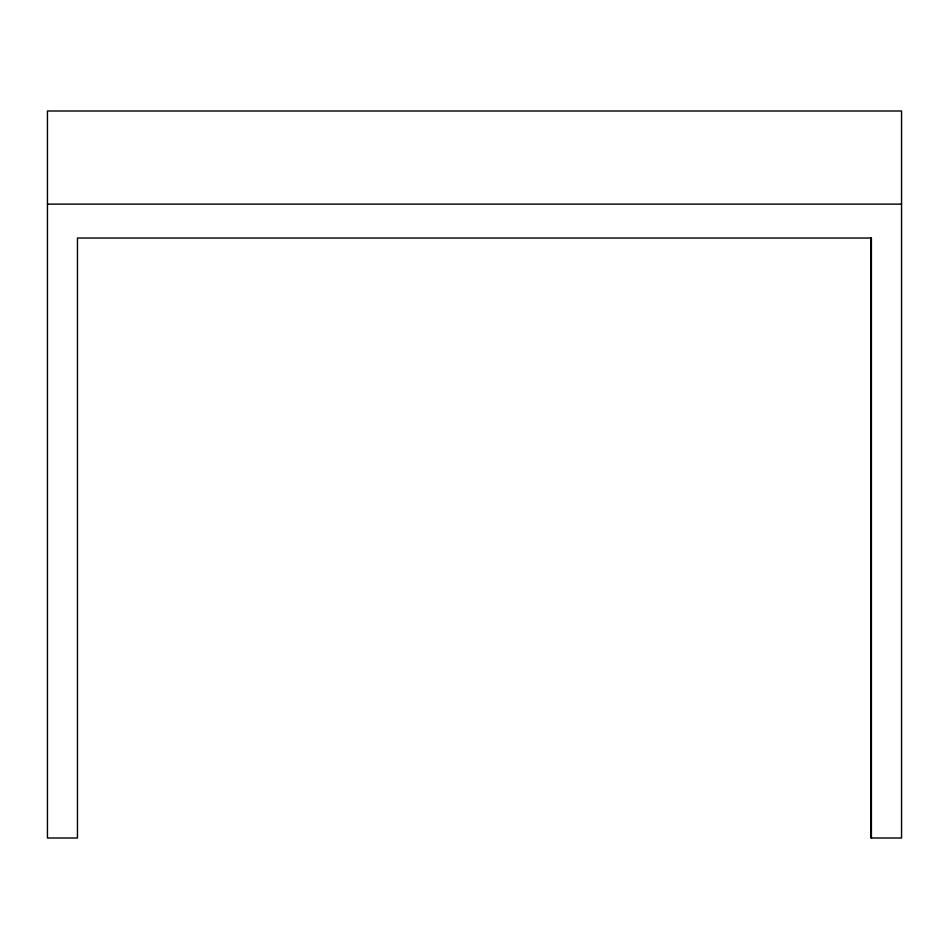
<?xml version="1.0" encoding="UTF-8"?>
<svg xmlns="http://www.w3.org/2000/svg" width="949" height="949" viewBox="0 0 949 949"><rect width="100%" height="100%" fill="white"/><g stroke="black" fill="none" stroke-linecap="round" stroke-linejoin="round"><path stroke-width="1.42" d="M47.45 204.118L901.55 204.118M871.407 838.003L871.407 238.033L77.462 238.033L77.462 838.003L47.45 838.003L47.45 110.997L901.55 110.997L901.55 838.003L870.98 838.003L870.98 238.033"/></g></svg>
